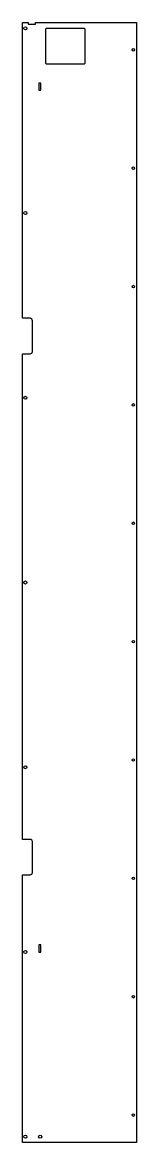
# Model space of a CAD drawing. Extents: x 0 to 193, y -923 to 970.
import ezdxf

# ---------------------------------------------------------------- set-up
doc = ezdxf.new("R2010")
doc.units = 0
doc.header["$MEASUREMENT"] = 0
doc.layers.get('0').update_dxf_attribs({"linetype": 'CONTINUOUS'})

msp = doc.modelspace()

# ---------------------------------------------------------------- linework, layer by layer
at = {"linetype": 'CONTINUOUS'}
msp.add_lwpolyline([(0, 470.2), (0, 970.2), (10, 970.2), (10, 967.2), (22, 967.2), (22, 970.2), (193, 970.2), (193, -922.8), (0, -922.8), (0, -470.2), (13, -470.2, 0.414214), (17, -466.2), (17, -414.2, 0.414214), (13, -410.3), (0, -410.3), (0, 410.2), (13, 410.2, 0.414214), (17, 414.2), (17, 466.2, 0.414214), (13, 470.2)], format="xyb", close=True, dxfattribs=at)
msp.add_lwpolyline([(39, 958.2), (39, 902, 0.420655), (41.1, 900), (104.2, 900, 0.414214), (106.2, 902), (106.2, 958.2, 0.414214), (104.2, 960.2), (41.1, 960.2, 0.422392), (39, 958.2)], format="xyb", dxfattribs=at)
for points in [[(27.8, 867.8), (27.8, 855.8), (31.2, 855.8), (31.2, 867.8)], [(31.2, -588.8), (27.8, -588.8), (27.8, -600.8), (31.2, -600.8)]]:
    msp.add_lwpolyline(points, close=True, dxfattribs=at)
for centre, radius in [((5, 960.2), 2.6), ((187.5, 923.8), 2.2), ((187.5, 723.8), 2.2), ((5, 648.1), 2.6), ((187.5, 523.8), 2.2), ((5, 335.9), 2.6), ((187.5, 323.8), 2.2), ((187.5, 123.8), 2.2), ((5, 23.8), 2.6), ((187.5, -76.2), 2.2), ((187.5, -276.2), 2.2), ((5, -288.4), 2.6), ((187.5, -476.2), 2.2), ((5, -600.6), 2.6), ((187.5, -676.2), 2.2), ((187.5, -876.2), 2.2), ((5, -912.8), 2.6), ((30, -912.8), 2.6)]:
    msp.add_circle(centre, radius, dxfattribs=at)

doc.saveas('drawing.dxf')
